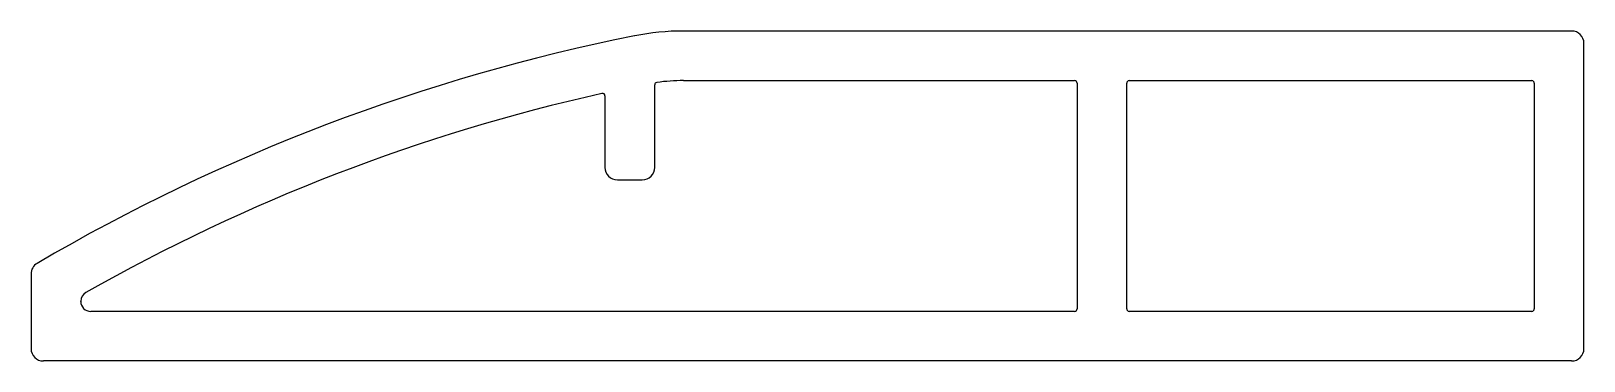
# Model space of a CAD drawing. Extents: x 2576.4 to 2638.9, y 1183.7 to 1197.
import ezdxf

# ---------------------------------------------------------------- set-up
doc = ezdxf.new("R2010")
doc.units = 0
doc.layers.get('0').update_dxf_attribs({"linetype": 'CONTINUOUS'})

msp = doc.modelspace()

# ---------------------------------------------------------------- linework, layer by layer
for p, q in [((2638.36, 1196.996), (2602.617, 1196.996)), ((2638.86, 1184.196), (2638.86, 1196.496)), ((2599.46, 1194.381), (2599.46, 1191.496)), ((2601.46, 1191.496), (2601.46, 1194.825)), ((2602.617, 1194.996), (2618.36, 1194.996)), ((2618.46, 1194.896), (2618.46, 1185.796)), ((2620.46, 1185.796), (2620.46, 1194.896)), ((2620.56, 1194.996), (2636.76, 1194.996)), ((2636.86, 1194.896), (2636.86, 1185.796)), ((2599.96, 1190.996), (2600.96, 1190.996)), ((2576.36, 1187.201), (2576.36, 1184.196)), ((2578.36, 1186.096), (2578.36, 1186.104)), ((2618.36, 1185.696), (2578.76, 1185.696)), ((2636.76, 1185.696), (2620.56, 1185.696)), ((2638.36, 1183.696), (2576.86, 1183.696))]:
    msp.add_line(p, q)
for centre, radius, start, end in [((2602.617, 1186.996), 10, 90, 101.31514), ((2638.36, 1196.496), 0.5, 0, 90), ((2615.86, 1120.808), 77.5, 101.31514, 120.43054), ((2615.86, 1120.808), 75.5, 102.64049, 119.60436), ((2599.36, 1194.381), 0.1, 0, 102.64049), ((2601.56, 1194.825), 0.1, 97.6828, 180), ((2602.617, 1186.996), 8, 90, 97.6828), ((2618.36, 1194.896), 0.1, 0, 90), ((2620.56, 1194.896), 0.1, 90, 180), ((2636.76, 1194.896), 0.1, 0, 90), ((2599.96, 1191.496), 0.5, 180, 270), ((2600.96, 1191.496), 0.5, 270, 0), ((2576.86, 1187.201), 0.5, 120.43054, 180), ((2578.76, 1186.104), 0.4, 119.60436, 180), ((2578.76, 1186.096), 0.4, 180, 270), ((2618.36, 1185.796), 0.1, 270, 360), ((2620.56, 1185.796), 0.1, 180, 270), ((2636.76, 1185.796), 0.1, 270, 360), ((2576.86, 1184.196), 0.5, 180, 270), ((2638.36, 1184.196), 0.5, 270, 360)]:
    msp.add_arc(centre, radius, start, end)

doc.saveas('drawing.dxf')
